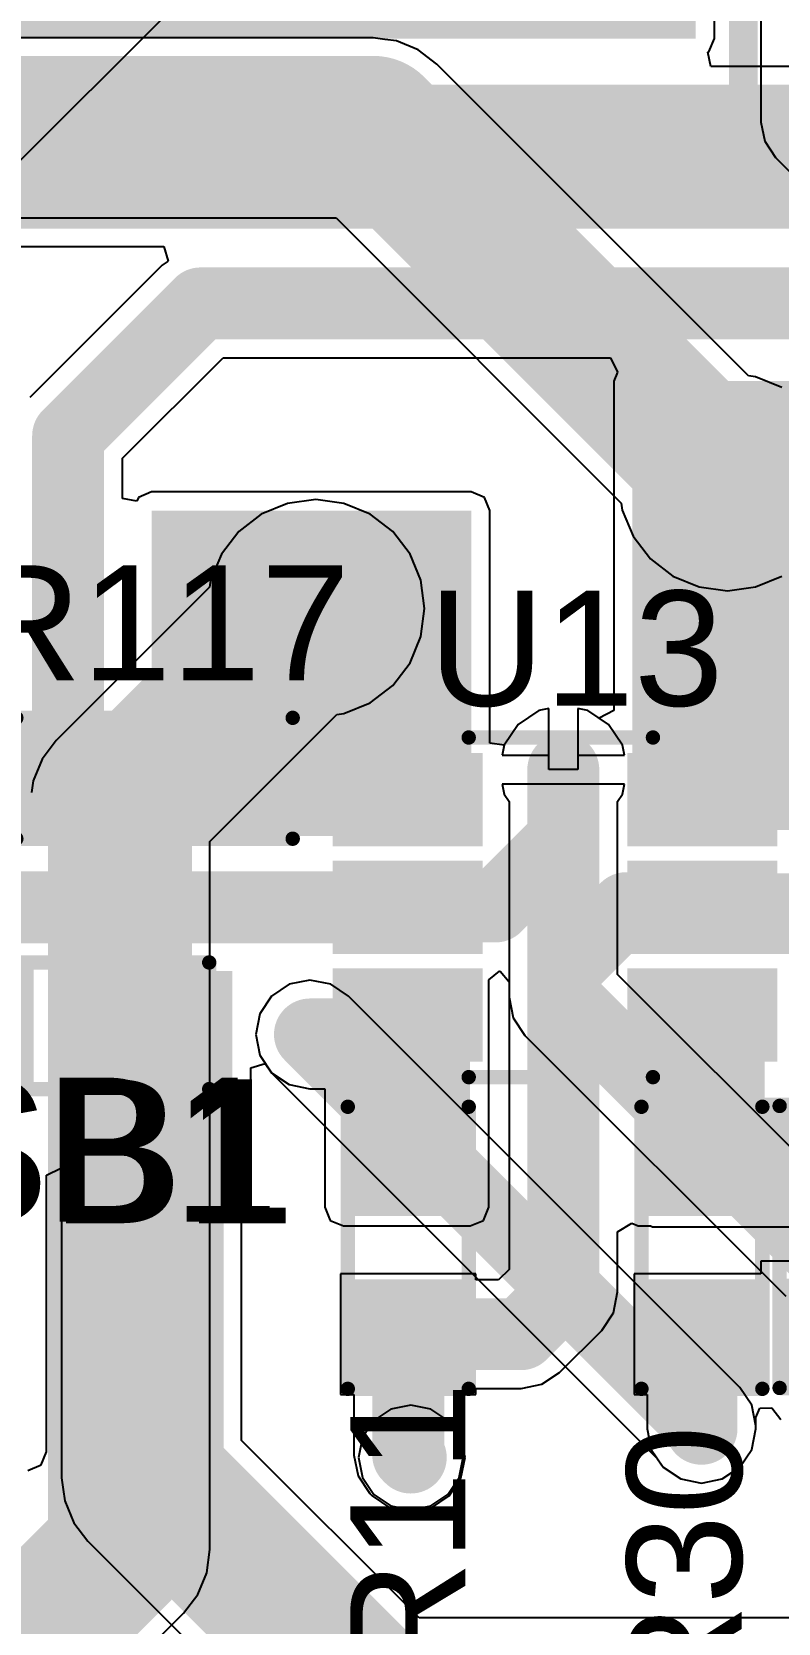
# Model space of a CAD drawing. Header units: millimetres. Extents: x 0 to 214, y 0 to 214.
# Drawn here: x 0.559 to 0.819, y 0.166 to 0.719 of the extents above; entities that cross this region are included whole.
import ezdxf

# ---------------------------------------------------------------- set-up
doc = ezdxf.new("R2010")
doc.units = ezdxf.units.MM
doc.header["$MEASUREMENT"] = 0
for name, color, linetype in [('BottomLayer', 5, 'Continuous'), ('BottomSolder', 6, 'Continuous'), ('TopLayer', 1, 'Continuous'), ('TopOverlay', 2, 'Continuous'), ('TopPaste', 8, 'Continuous'), ('TopSolder', 216, 'Continuous'), ('ViaHoleLayer', 16, 'Continuous')]:
    doc.layers.add(name, color=color, linetype=linetype)
doc.styles.add('Arial', font='', dxfattribs={"height": 0.2})
doc.styles.get('Arial').set_extended_font_data('Arial')

# ---------------------------------------------------------------- blocks, each defined once
blk = doc.blocks.new('R___0603_64')
at = {"layer": 'TopLayer'}
for points in [[(-0.015, 0.0175), (-0.015, -0.0175), (-0.045, -0.0175), (-0.045, 0.0175)], [(0.045, 0.0175), (0.045, -0.0175), (0.015, -0.0175), (0.015, 0.0175)]]:
    blk.add_hatch(color=1, dxfattribs=at).paths.add_polyline_path(points)
at = {"layer": 'TopPaste'}
for points in [[(-0.015, 0.0175), (-0.015, -0.0175), (-0.045, -0.0175), (-0.045, 0.0175)], [(0.045, 0.0175), (0.045, -0.0175), (0.015, -0.0175), (0.015, 0.0175)]]:
    blk.add_hatch(color=8, dxfattribs=at).paths.add_polyline_path(points)
at = {"layer": 'TopSolder'}
for points in [[(-0.011, 0.0215), (-0.011, -0.0215), (-0.049, -0.0215), (-0.049, 0.0215)], [(0.049, 0.0215), (0.049, -0.0215), (0.011, -0.0215), (0.011, 0.0215)]]:
    blk.add_hatch(color=216, dxfattribs=at).paths.add_polyline_path(points)
at = {"layer": 'TopOverlay', "const_width": 0.005}
for points in [[(-0.048, -0.021), (-0.048, 0.021)], [(-0.048, 0.021), (0.048, 0.021)], [(0.048, -0.021), (0.048, 0.021)], [(-0.048, -0.021), (0.048, -0.021)]]:
    blk.add_lwpolyline(points, dxfattribs=at)
at = {"layer": 'TopOverlay', "const_width": 0.0025}
for points in [[(-0.04925, 0.021, 1), (-0.04675, 0.021, 1)], [(-0.04925, 0.021, 1), (-0.04675, 0.021, 1)], [(0.04675, 0.021, 1), (0.04925, 0.021, 1)], [(0.04675, 0.021, 1), (0.04925, 0.021, 1)], [(-0.04925, -0.021, 1), (-0.04675, -0.021, 1)], [(-0.04925, -0.021, 1), (-0.04675, -0.021, 1)], [(0.04675, -0.021, 1), (0.04925, -0.021, 1)], [(0.04675, -0.021, 1), (0.04925, -0.021, 1)]]:
    blk.add_lwpolyline(points, format="xyb", close=True, dxfattribs=at)
blk = doc.blocks.new('SOT_23_6_115')
at = {"layer": 'TopLayer'}
for points in [[(-0.07323, 0.04961), (-0.02913, 0.04961), (-0.02913, 0.0252), (-0.07323, 0.0252)], [(0.02913, 0.04961), (0.07323, 0.04961), (0.07323, 0.0252), (0.02913, 0.0252)], [(-0.07323, 0.0122), (-0.02913, 0.0122), (-0.02913, -0.0122), (-0.07323, -0.0122)], [(0.02913, 0.0122), (0.07323, 0.0122), (0.07323, -0.0122), (0.02913, -0.0122)], [(-0.07323, -0.0252), (-0.02913, -0.0252), (-0.02913, -0.04961), (-0.07323, -0.04961)], [(0.02913, -0.0252), (0.07323, -0.0252), (0.07323, -0.04961), (0.02913, -0.04961)]]:
    blk.add_hatch(color=1, dxfattribs=at).paths.add_polyline_path(points)
at = {"layer": 'TopPaste'}
for points in [[(-0.07323, 0.04961), (-0.02913, 0.04961), (-0.02913, 0.0252), (-0.07323, 0.0252)], [(0.02913, 0.04961), (0.07323, 0.04961), (0.07323, 0.0252), (0.02913, 0.0252)], [(-0.07323, 0.0122), (-0.02913, 0.0122), (-0.02913, -0.0122), (-0.07323, -0.0122)], [(0.02913, 0.0122), (0.07323, 0.0122), (0.07323, -0.0122), (0.02913, -0.0122)], [(-0.07323, -0.0252), (-0.02913, -0.0252), (-0.02913, -0.04961), (-0.07323, -0.04961)], [(0.02913, -0.0252), (0.07323, -0.0252), (0.07323, -0.04961), (0.02913, -0.04961)]]:
    blk.add_hatch(color=8, dxfattribs=at).paths.add_polyline_path(points)
at = {"layer": 'TopSolder'}
for points in [[(-0.07723, 0.05361), (-0.02513, 0.05361), (-0.02513, 0.0212), (-0.07723, 0.0212)], [(0.02513, 0.05361), (0.07723, 0.05361), (0.07723, 0.0212), (0.02513, 0.0212)], [(-0.07723, 0.0162), (-0.02513, 0.0162), (-0.02513, -0.0162), (-0.07723, -0.0162)], [(0.02513, 0.0162), (0.07723, 0.0162), (0.07723, -0.0162), (0.02513, -0.0162)], [(-0.07723, -0.0212), (-0.02513, -0.0212), (-0.02513, -0.05361), (-0.07723, -0.05361)], [(0.02513, -0.0212), (0.07723, -0.0212), (0.07723, -0.05361), (0.02513, -0.05361)]]:
    blk.add_hatch(color=216, dxfattribs=at).paths.add_polyline_path(points)
at = {"layer": 'TopOverlay'}
for points, const_width in [([(-0.054, 0.063, 1), (-0.062, 0.063, 1)], 0.01), ([(-0.0645, 0.063, 1), (-0.0595, 0.063, 1)], 0.005), ([(-0.0565, 0.063, 1), (-0.0515, 0.063, 1)], 0.005), ([(-0.03125, 0.059, 1), (-0.02875, 0.059, 1)], 0.0025), ([(0.03275, 0.059, 1), (0.03525, 0.059, 1)], 0.0025), ([(-0.03125, -0.059, 1), (-0.02875, -0.059, 1)], 0.0025), ([(0.03275, -0.059, 1), (0.03525, -0.059, 1)], 0.0025)]:
    blk.add_lwpolyline(points, format="xyb", close=True, dxfattribs=dict(at, const_width=const_width))
at = {"layer": 'TopOverlay', "const_width": 0.005}
for points in [[(-0.03, 0.059), (0.034, 0.059)], [(-0.03, -0.059), (0.034, -0.059)]]:
    blk.add_lwpolyline(points, dxfattribs=at)
blk = doc.blocks.new('RES_0603_151')
at = {"layer": 'TopLayer'}
for points in [[(-0.015, 0.0175), (-0.015, -0.0175), (-0.045, -0.0175), (-0.045, 0.0175)], [(0.045, 0.0175), (0.045, -0.0175), (0.015, -0.0175), (0.015, 0.0175)]]:
    blk.add_hatch(color=1, dxfattribs=at).paths.add_polyline_path(points)
at = {"layer": 'TopPaste'}
for points in [[(-0.015, 0.0175), (-0.015, -0.0175), (-0.045, -0.0175), (-0.045, 0.0175)], [(0.045, 0.0175), (0.045, -0.0175), (0.015, -0.0175), (0.015, 0.0175)]]:
    blk.add_hatch(color=8, dxfattribs=at).paths.add_polyline_path(points)
at = {"layer": 'TopSolder'}
for points in [[(-0.011, 0.0215), (-0.011, -0.0215), (-0.049, -0.0215), (-0.049, 0.0215)], [(0.049, 0.0215), (0.049, -0.0215), (0.011, -0.0215), (0.011, 0.0215)]]:
    blk.add_hatch(color=216, dxfattribs=at).paths.add_polyline_path(points)
at = {"layer": 'TopOverlay', "const_width": 0.005}
for points in [[(-0.049, -0.021), (-0.049, 0.021)], [(0.049, 0.021), (-0.049, 0.021)], [(0.049, -0.021), (0.049, 0.021)], [(0.049, -0.021), (-0.049, -0.021)]]:
    blk.add_lwpolyline(points, dxfattribs=at)
at = {"layer": 'TopOverlay', "const_width": 0.0025}
for points in [[(-0.05025, 0.021, 1), (-0.04775, 0.021, 1)], [(-0.05025, 0.021, 1), (-0.04775, 0.021, 1)], [(0.04775, 0.021, 1), (0.05025, 0.021, 1)], [(0.04775, 0.021, 1), (0.05025, 0.021, 1)], [(-0.05025, -0.021, 1), (-0.04775, -0.021, 1)], [(-0.05025, -0.021, 1), (-0.04775, -0.021, 1)], [(0.04775, -0.021, 1), (0.05025, -0.021, 1)], [(0.04775, -0.021, 1), (0.05025, -0.021, 1)]]:
    blk.add_lwpolyline(points, format="xyb", close=True, dxfattribs=at)
blk = doc.blocks.new('RES_0603_152')
at = {"layer": 'TopLayer'}
for points in [[(-0.015, 0.0175), (-0.015, -0.0175), (-0.045, -0.0175), (-0.045, 0.0175)], [(0.045, 0.0175), (0.045, -0.0175), (0.015, -0.0175), (0.015, 0.0175)]]:
    blk.add_hatch(color=1, dxfattribs=at).paths.add_polyline_path(points)
at = {"layer": 'TopPaste'}
for points in [[(-0.015, 0.0175), (-0.015, -0.0175), (-0.045, -0.0175), (-0.045, 0.0175)], [(0.045, 0.0175), (0.045, -0.0175), (0.015, -0.0175), (0.015, 0.0175)]]:
    blk.add_hatch(color=8, dxfattribs=at).paths.add_polyline_path(points)
at = {"layer": 'TopSolder'}
for points in [[(-0.011, 0.0215), (-0.011, -0.0215), (-0.049, -0.0215), (-0.049, 0.0215)], [(0.049, 0.0215), (0.049, -0.0215), (0.011, -0.0215), (0.011, 0.0215)]]:
    blk.add_hatch(color=216, dxfattribs=at).paths.add_polyline_path(points)
at = {"layer": 'TopOverlay', "const_width": 0.005}
for points in [[(-0.049, -0.021), (-0.049, 0.021)], [(0.049, 0.021), (-0.049, 0.021)], [(0.049, -0.021), (0.049, 0.021)], [(0.049, -0.021), (-0.049, -0.021)]]:
    blk.add_lwpolyline(points, dxfattribs=at)
at = {"layer": 'TopOverlay', "const_width": 0.0025}
for points in [[(-0.05025, 0.021, 1), (-0.04775, 0.021, 1)], [(-0.05025, 0.021, 1), (-0.04775, 0.021, 1)], [(0.04775, 0.021, 1), (0.05025, 0.021, 1)], [(0.04775, 0.021, 1), (0.05025, 0.021, 1)], [(-0.05025, -0.021, 1), (-0.04775, -0.021, 1)], [(-0.05025, -0.021, 1), (-0.04775, -0.021, 1)], [(0.04775, -0.021, 1), (0.05025, -0.021, 1)], [(0.04775, -0.021, 1), (0.05025, -0.021, 1)]]:
    blk.add_lwpolyline(points, format="xyb", close=True, dxfattribs=at)
blk = doc.blocks.new('RES_0603_153')
at = {"layer": 'TopLayer'}
for points in [[(-0.015, 0.0175), (-0.015, -0.0175), (-0.045, -0.0175), (-0.045, 0.0175)], [(0.045, 0.0175), (0.045, -0.0175), (0.015, -0.0175), (0.015, 0.0175)]]:
    blk.add_hatch(color=1, dxfattribs=at).paths.add_polyline_path(points)
at = {"layer": 'TopPaste'}
for points in [[(-0.015, 0.0175), (-0.015, -0.0175), (-0.045, -0.0175), (-0.045, 0.0175)], [(0.045, 0.0175), (0.045, -0.0175), (0.015, -0.0175), (0.015, 0.0175)]]:
    blk.add_hatch(color=8, dxfattribs=at).paths.add_polyline_path(points)
at = {"layer": 'TopSolder'}
for points in [[(-0.011, 0.0215), (-0.011, -0.0215), (-0.049, -0.0215), (-0.049, 0.0215)], [(0.049, 0.0215), (0.049, -0.0215), (0.011, -0.0215), (0.011, 0.0215)]]:
    blk.add_hatch(color=216, dxfattribs=at).paths.add_polyline_path(points)
at = {"layer": 'TopOverlay', "const_width": 0.005}
for points in [[(-0.049, -0.021), (-0.049, 0.021)], [(0.049, 0.021), (-0.049, 0.021)], [(0.049, -0.021), (0.049, 0.021)], [(0.049, -0.021), (-0.049, -0.021)]]:
    blk.add_lwpolyline(points, dxfattribs=at)
at = {"layer": 'TopOverlay', "const_width": 0.0025}
for points in [[(-0.05025, 0.021, 1), (-0.04775, 0.021, 1)], [(-0.05025, 0.021, 1), (-0.04775, 0.021, 1)], [(0.04775, 0.021, 1), (0.05025, 0.021, 1)], [(0.04775, 0.021, 1), (0.05025, 0.021, 1)], [(-0.05025, -0.021, 1), (-0.04775, -0.021, 1)], [(-0.05025, -0.021, 1), (-0.04775, -0.021, 1)], [(0.04775, -0.021, 1), (0.05025, -0.021, 1)], [(0.04775, -0.021, 1), (0.05025, -0.021, 1)]]:
    blk.add_lwpolyline(points, format="xyb", close=True, dxfattribs=at)
blk = doc.blocks.new('S______B______276')
at = {"layer": 'TopLayer'}
for points in [[(-0.045, -0.0175), (-0.045, 0.0175), (-0.015, 0.0175), (-0.015, -0.0175)], [(0.015, -0.0175), (0.015, 0.0175), (0.045, 0.0175), (0.045, -0.0175)]]:
    blk.add_hatch(color=1, dxfattribs=at).paths.add_polyline_path(points)
at = {"layer": 'TopPaste'}
for points in [[(-0.045, -0.0175), (-0.045, 0.0175), (-0.015, 0.0175), (-0.015, -0.0175)], [(0.015, -0.0175), (0.015, 0.0175), (0.045, 0.0175), (0.045, -0.0175)]]:
    blk.add_hatch(color=8, dxfattribs=at).paths.add_polyline_path(points)
at = {"layer": 'TopSolder'}
for points in [[(-0.049, -0.0215), (-0.049, 0.0215), (-0.011, 0.0215), (-0.011, -0.0215)], [(0.011, -0.0215), (0.011, 0.0215), (0.049, 0.0215), (0.049, -0.0215)]]:
    blk.add_hatch(color=216, dxfattribs=at).paths.add_polyline_path(points)
at = {"layer": 'TopOverlay', "const_width": 0.005}
for points in [[(-0.05, 0.022), (-0.05, -0.022)], [(0.05, 0.022), (-0.05, 0.022)], [(0.05, 0.022), (0.05, -0.022)], [(0.05, -0.022), (-0.05, -0.022)]]:
    blk.add_lwpolyline(points, dxfattribs=at)
at = {"layer": 'TopOverlay', "const_width": 0.0025}
for points in [[(-0.05125, 0.022, 1), (-0.04875, 0.022, 1)], [(-0.05125, 0.022, 1), (-0.04875, 0.022, 1)], [(0.04875, 0.022, 1), (0.05125, 0.022, 1)], [(0.04875, 0.022, 1), (0.05125, 0.022, 1)], [(-0.05125, -0.022, 1), (-0.04875, -0.022, 1)], [(-0.05125, -0.022, 1), (-0.04875, -0.022, 1)], [(0.04875, -0.022, 1), (0.05125, -0.022, 1)], [(0.04875, -0.022, 1), (0.05125, -0.022, 1)]]:
    blk.add_lwpolyline(points, format="xyb", close=True, dxfattribs=at)
at = {"layer": 'TopOverlay'}
blk.add_text('SB1', height=0.05, rotation=-180, dxfattribs=at).set_placement((0.05207, 0.06801))
blk = doc.blocks.new('D2P___321')
at = {"layer": 'TopOverlay', "const_width": 0.01}
for points in [[(0.201, -0.064), (0.201, 0.02)], [(0.201, -0.064), (-0.205, -0.064)]]:
    blk.add_lwpolyline(points, dxfattribs=at)
at = {"layer": 'TopOverlay', "const_width": 0.005}
blk.add_lwpolyline([(0.1985, -0.064, 1), (0.2035, -0.064, 1)], format="xyb", close=True, dxfattribs=at)
blk.add_lwpolyline([(0.1985, -0.064, 1), (0.2035, -0.064, 1)], format="xyb", close=True, dxfattribs=at)

msp = doc.modelspace()

# ---------------------------------------------------------------- hatches: boundary and pattern name
at = {"layer": 'BottomLayer'}
h = msp.add_hatch(color=5, dxfattribs=at)
edge = h.paths.add_edge_path()
edge.add_arc((0.801, 0.563), 0.0315, 0, 360)
h = msp.add_hatch(color=5, dxfattribs=at)
edge = h.paths.add_edge_path()
edge.add_arc((0.658, 0.519), 0.0315, 0, 360)
h = msp.add_hatch(color=5, dxfattribs=at)
edge = h.paths.add_edge_path()
edge.add_arc((0.744, 0.463), 0.01181, 0, 360)
h = msp.add_hatch(color=5, dxfattribs=at)
edge = h.paths.add_edge_path()
edge.add_arc((0.656, 0.371), 0.01181, 0, 360)
h = msp.add_hatch(color=5, dxfattribs=at)
edge = h.paths.add_edge_path()
edge.add_arc((0.792, 0.234), 0.01181, 0, 360)
h = msp.add_hatch(color=5, dxfattribs=at)
edge = h.paths.add_edge_path()
edge.add_arc((0.691, 0.224), 0.01181, 0, 360)
at = {"layer": 'BottomSolder'}
h = msp.add_hatch(color=6, dxfattribs=at)
edge = h.paths.add_edge_path()
edge.add_arc((0.801, 0.563), 0.01575, 0, 360)
h = msp.add_hatch(color=6, dxfattribs=at)
edge = h.paths.add_edge_path()
edge.add_arc((0.658, 0.519), 0.01575, 0, 360)
h = msp.add_hatch(color=6, dxfattribs=at)
edge = h.paths.add_edge_path()
edge.add_arc((0.744, 0.463), 0.00591, 0, 360)
h = msp.add_hatch(color=6, dxfattribs=at)
edge = h.paths.add_edge_path()
edge.add_arc((0.656, 0.371), 0.00591, 0, 360)
h = msp.add_hatch(color=6, dxfattribs=at)
edge = h.paths.add_edge_path()
edge.add_arc((0.792, 0.234), 0.00591, 0, 360)
h = msp.add_hatch(color=6, dxfattribs=at)
edge = h.paths.add_edge_path()
edge.add_arc((0.691, 0.224), 0.00591, 0, 360)
at = {"layer": 'TopLayer'}
for points in [[(0.284, 0.717), (0.79, 0.717), (0.79, 0.869), (0.284, 0.869)], [(0.768, 0.442), (0.862, 0.442), (0.862, 0.598), (0.768, 0.598)], [(0.601, 0.44), (0.712, 0.44), (0.712, 0.553), (0.601, 0.553)], [(0.769, 0.399), (0.856, 0.399), (0.856, 0.427), (0.769, 0.427)], [(0.574, 0.334), (0.629, 0.334), (0.629, 0.393), (0.574, 0.393)], [(0.66764, 0.39), (0.66764, 0.311), (0.71164, 0.311), (0.71164, 0.39)], [(0.77, 0.39), (0.77, 0.311), (0.814, 0.311), (0.814, 0.39)], [(0.775, 0.3107), (0.858, 0.3107), (0.858, 0.349), (0.775, 0.349)]]:
    msp.add_hatch(color=1, dxfattribs=at).paths.add_polyline_path(points)
h = msp.add_hatch(color=1, dxfattribs=at)
edge = h.paths.add_edge_path()
edge.add_arc((0.801, 0.563), 0.0315, 0, 360)
h = msp.add_hatch(color=1, dxfattribs=at)
edge = h.paths.add_edge_path()
edge.add_arc((0.658, 0.519), 0.0315, 0, 360)
h = msp.add_hatch(color=1, dxfattribs=at)
edge = h.paths.add_edge_path()
edge.add_arc((0.744, 0.463), 0.01181, 0, 360)
h = msp.add_hatch(color=1, dxfattribs=at)
edge = h.paths.add_edge_path()
edge.add_arc((0.656, 0.371), 0.01181, 0, 360)
h = msp.add_hatch(color=1, dxfattribs=at)
edge = h.paths.add_edge_path()
edge.add_arc((0.792, 0.234), 0.01181, 0, 360)
h = msp.add_hatch(color=1, dxfattribs=at)
edge = h.paths.add_edge_path()
edge.add_arc((0.691, 0.224), 0.01181, 0, 360)
at = {"layer": 'TopSolder'}
h = msp.add_hatch(color=216, dxfattribs=at)
edge = h.paths.add_edge_path()
edge.add_arc((0.801, 0.563), 0.01575, 0, 360)
h = msp.add_hatch(color=216, dxfattribs=at)
edge = h.paths.add_edge_path()
edge.add_arc((0.658, 0.519), 0.01575, 0, 360)
h = msp.add_hatch(color=216, dxfattribs=at)
edge = h.paths.add_edge_path()
edge.add_arc((0.744, 0.463), 0.00591, 0, 360)
h = msp.add_hatch(color=216, dxfattribs=at)
edge = h.paths.add_edge_path()
edge.add_arc((0.656, 0.371), 0.00591, 0, 360)
h = msp.add_hatch(color=216, dxfattribs=at)
edge = h.paths.add_edge_path()
edge.add_arc((0.792, 0.234), 0.00591, 0, 360)
h = msp.add_hatch(color=216, dxfattribs=at)
edge = h.paths.add_edge_path()
edge.add_arc((0.691, 0.224), 0.00591, 0, 360)
at = {"layer": 'ViaHoleLayer'}
h = msp.add_hatch(color=16, dxfattribs=at)
edge = h.paths.add_edge_path()
edge.add_arc((0.801, 0.563), 0.01575, 0, 360)
h = msp.add_hatch(color=16, dxfattribs=at)
edge = h.paths.add_edge_path()
edge.add_arc((0.658, 0.519), 0.01575, 0, 360)
h = msp.add_hatch(color=16, dxfattribs=at)
edge = h.paths.add_edge_path()
edge.add_arc((0.744, 0.463), 0.00591, 0, 360)
h = msp.add_hatch(color=16, dxfattribs=at)
edge = h.paths.add_edge_path()
edge.add_arc((0.656, 0.371), 0.00591, 0, 360)
h = msp.add_hatch(color=16, dxfattribs=at)
edge = h.paths.add_edge_path()
edge.add_arc((0.792, 0.234), 0.00591, 0, 360)
h = msp.add_hatch(color=16, dxfattribs=at)
edge = h.paths.add_edge_path()
edge.add_arc((0.691, 0.224), 0.00591, 0, 360)

# ---------------------------------------------------------------- linework, layer by layer
at = {"layer": 'BottomLayer'}
for p, q in [((0.81267, 0.77283), (0.81267, 0.688)), ((0.678, 0.71727), (0.19285, 0.71727)), ((0.68205, 0.71673), (0.678, 0.71727)), ((0.678, 0.71727), (0.678, 0.71727)), ((0.68609, 0.7162), (0.68205, 0.71673)), ((0.69363, 0.71308), (0.68609, 0.7162)), ((0.70011, 0.70811), (0.69363, 0.71308)), ((0.80837, 0.59985), (0.70011, 0.70811)), ((0.81267, 0.688), (0.81399, 0.68137)), ((0.81399, 0.68137), (0.81774, 0.67574)), ((0.81774, 0.67574), (0.86474, 0.62874)), ((0.19285, 0.65473), (0.66505, 0.65473)), ((0.66505, 0.65473), (0.76415, 0.55563)), ((0.81079, 0.59953), (0.80837, 0.59985)), ((0.81991, 0.59575), (0.81079, 0.59953)), ((0.64821, 0.55553), (0.63909, 0.55175)), ((0.658, 0.55682), (0.64821, 0.55553)), ((0.66779, 0.55553), (0.658, 0.55682)), ((0.67691, 0.55175), (0.66779, 0.55553)), ((0.76415, 0.55563), (0.76447, 0.55321)), ((0.76447, 0.55321), (0.76825, 0.54409)), ((0.63909, 0.55175), (0.63126, 0.54574)), ((0.68474, 0.54574), (0.67691, 0.55175)), ((0.63126, 0.54574), (0.62525, 0.53791)), ((0.69075, 0.53791), (0.68474, 0.54574)), ((0.76825, 0.54409), (0.77426, 0.53626)), ((0.62525, 0.53791), (0.62147, 0.52879)), ((0.69453, 0.52879), (0.69075, 0.53791)), ((0.77426, 0.53626), (0.78209, 0.53025)), ((0.62115, 0.52637), (0.56789, 0.47311)), ((0.62147, 0.52879), (0.62115, 0.52637)), ((0.69582, 0.519), (0.69453, 0.52879)), ((0.78209, 0.53025), (0.79121, 0.52647)), ((0.79121, 0.52647), (0.801, 0.52518)), ((0.801, 0.52518), (0.81079, 0.52647)), ((0.81079, 0.52647), (0.81991, 0.53025)), ((0.69453, 0.50921), (0.69582, 0.519)), ((0.69075, 0.50009), (0.69453, 0.50921)), ((0.68474, 0.49226), (0.69075, 0.50009)), ((0.67691, 0.48625), (0.68474, 0.49226)), ((0.62127, 0.43805), (0.66537, 0.48215)), ((0.66537, 0.48215), (0.66779, 0.48247)), ((0.66779, 0.48247), (0.67691, 0.48625)), ((0.73549, 0.48355), (0.72828, 0.47872)), ((0.739, 0.48424), (0.73549, 0.48355)), ((0.739, 0.468), (0.739, 0.48424)), ((0.75251, 0.48355), (0.749, 0.48424)), ((0.749, 0.48424), (0.749, 0.468)), ((0.75972, 0.47872), (0.75251, 0.48355)), ((0.72828, 0.47872), (0.72345, 0.47151)), ((0.76455, 0.47151), (0.75972, 0.47872)), ((0.56789, 0.47311), (0.56292, 0.46663)), ((0.72345, 0.47151), (0.72276, 0.468)), ((0.76524, 0.468), (0.76455, 0.47151)), ((0.56292, 0.46663), (0.5598, 0.45909)), ((0.72276, 0.468), (0.739, 0.468)), ((0.749, 0.468), (0.76524, 0.468)), ((0.5598, 0.45909), (0.55927, 0.45505)), ((0.76524, 0.458), (0.72276, 0.458)), ((0.72276, 0.458), (0.72345, 0.45449)), ((0.72345, 0.45449), (0.72514, 0.45197)), ((0.76286, 0.45197), (0.76455, 0.45449)), ((0.76455, 0.45449), (0.76524, 0.458)), ((0.72514, 0.45197), (0.72514, 0.384)), ((0.76286, 0.39181), (0.76286, 0.45197)), ((0.62127, 0.192), (0.62127, 0.43805)), ((0.64878, 0.38843), (0.64266, 0.38434)), ((0.656, 0.38986), (0.64878, 0.38843)), ((0.66322, 0.38843), (0.656, 0.38986)), ((0.66934, 0.38434), (0.66322, 0.38843)), ((0.85348, 0.3012), (0.76286, 0.39181)), ((0.64266, 0.38434), (0.63857, 0.37822)), ((0.80534, 0.24834), (0.66934, 0.38434)), ((0.72514, 0.384), (0.72657, 0.37678)), ((0.63857, 0.37822), (0.63714, 0.371)), ((0.72657, 0.37678), (0.73066, 0.37066)), ((0.63714, 0.371), (0.63857, 0.36378)), ((0.73066, 0.37066), (0.82128, 0.28005)), ((0.63857, 0.36378), (0.64266, 0.35766)), ((0.64266, 0.35766), (0.77665, 0.22368)), ((0.80943, 0.24222), (0.80534, 0.24834)), ((0.68405, 0.24078), (0.67816, 0.23684)), ((0.691, 0.24216), (0.68405, 0.24078)), ((0.69795, 0.24078), (0.691, 0.24216)), ((0.70384, 0.23684), (0.69795, 0.24078)), ((0.81086, 0.235), (0.80943, 0.24222)), ((0.67816, 0.23684), (0.67422, 0.23095)), ((0.70778, 0.23095), (0.70384, 0.23684)), ((0.80943, 0.22678), (0.81086, 0.234)), ((0.81086, 0.234), (0.81086, 0.235)), ((0.67422, 0.23095), (0.67284, 0.224)), ((0.70916, 0.224), (0.70778, 0.23095)), ((0.80534, 0.22066), (0.80943, 0.22678)), ((0.67284, 0.224), (0.67422, 0.21705)), ((0.70778, 0.21705), (0.70916, 0.224)), ((0.77665, 0.22368), (0.77866, 0.22066)), ((0.67422, 0.21705), (0.67816, 0.21116)), ((0.70384, 0.21116), (0.70778, 0.21705)), ((0.77866, 0.22066), (0.78478, 0.21657)), ((0.78478, 0.21657), (0.792, 0.21514)), ((0.792, 0.21514), (0.79922, 0.21657)), ((0.79922, 0.21657), (0.80534, 0.22066)), ((0.67816, 0.21116), (0.68405, 0.20722)), ((0.69795, 0.20722), (0.70384, 0.21116)), ((0.68405, 0.20722), (0.691, 0.20584)), ((0.691, 0.20584), (0.69795, 0.20722)), ((0.6202, 0.18391), (0.62127, 0.192)), ((0.62127, 0.192), (0.62127, 0.192)), ((0.61708, 0.17637), (0.6202, 0.18391)), ((0.61211, 0.16989), (0.61708, 0.17637)), ((0.59479, 0.15257), (0.61211, 0.16989)), ((0.61211, 0.16989), (0.61211, 0.16989))]:
    msp.add_line(p, q, dxfattribs=at)
for points, const_width in [([(0.172, 0.686), (0.678, 0.686)], 0.05), ([(0.678, 0.686), (0.801, 0.563)], 0.05), ([(0.59, 0.451), (0.658, 0.519)], 0.05), ([(0.59, 0.192), (0.59, 0.451)], 0.05), ([(0.744, 0.384), (0.744, 0.463)], 0.025), ([(0.744, 0.384), (0.84014, 0.28786)], 0.025), ([(0.656, 0.371), (0.792, 0.235)], 0.025), ([(0.792, 0.234), (0.792, 0.235)], 0.025), ([(0.525, 0.127), (0.59, 0.192)], 0.05)]:
    msp.add_lwpolyline(points, dxfattribs=dict(at, const_width=const_width))
for points, const_width in [([(0.6655, 0.686, 1), (0.6905, 0.686, 1)], 0.025), ([(0.6655, 0.686, 1), (0.6905, 0.686, 1)], 0.025), ([(0.7885, 0.563, 1), (0.8135, 0.563, 1)], 0.025), ([(0.6455, 0.519, 1), (0.6705, 0.519, 1)], 0.025), ([(0.5775, 0.451, 1), (0.6025, 0.451, 1)], 0.025), ([(0.5775, 0.451, 1), (0.6025, 0.451, 1)], 0.025), ([(0.73775, 0.463, 1), (0.75025, 0.463, 1)], 0.0125), ([(0.73775, 0.384, 1), (0.75025, 0.384, 1)], 0.0125), ([(0.73775, 0.384, 1), (0.75025, 0.384, 1)], 0.0125), ([(0.64975, 0.371, 1), (0.66225, 0.371, 1)], 0.0125), ([(0.78575, 0.235, 1), (0.79825, 0.235, 1)], 0.0125), ([(0.78575, 0.235, 1), (0.79825, 0.235, 1)], 0.0125), ([(0.78575, 0.234, 1), (0.79825, 0.234, 1)], 0.0125), ([(0.5775, 0.192, 1), (0.6025, 0.192, 1)], 0.025), ([(0.5775, 0.192, 1), (0.6025, 0.192, 1)], 0.025)]:
    msp.add_lwpolyline(points, format="xyb", close=True, dxfattribs=dict(at, const_width=const_width))
at = {"layer": 'BottomSolder'}
msp.add_line((0.01449, 0.13433), (214.06023, 213.98652), dxfattribs=at)
at = {"layer": 'TopLayer'}
for p, q in [((0.79649, 0.717), (0.79649, 0.869)), ((0.79459, 0.71241), (0.79649, 0.717)), ((0.79425, 0.71227), (0.79459, 0.71241)), ((0.79525, 0.70727), (0.79425, 0.71227)), ((0.89555, 0.70727), (0.79525, 0.70727)), ((0.55317, 0.64473), (0.60523, 0.64473)), ((0.60523, 0.64473), (0.60675, 0.63973)), ((0.60466, 0.63834), (0.55866, 0.59234)), ((0.60675, 0.63973), (0.60466, 0.63834)), ((0.59086, 0.57119), (0.62581, 0.60614)), ((0.62581, 0.60614), (0.76042, 0.60614)), ((0.76042, 0.60614), (0.76281, 0.60114)), ((0.76281, 0.60114), (0.76151, 0.598)), ((0.76151, 0.598), (0.76151, 0.48355)), ((0.59086, 0.55727), (0.59086, 0.57119)), ((0.601, 0.55949), (0.59641, 0.55759)), ((0.712, 0.55949), (0.601, 0.55949)), ((0.71659, 0.55759), (0.712, 0.55949)), ((0.59586, 0.55628), (0.59086, 0.55727)), ((0.59641, 0.55759), (0.59586, 0.55628)), ((0.71849, 0.553), (0.71659, 0.55759)), ((0.71849, 0.4722), (0.71849, 0.553)), ((0.73549, 0.48355), (0.72828, 0.47872)), ((0.739, 0.48424), (0.73549, 0.48355)), ((0.739, 0.463), (0.739, 0.48424)), ((0.75251, 0.48355), (0.749, 0.48424)), ((0.749, 0.48424), (0.749, 0.463)), ((0.75651, 0.48088), (0.75251, 0.48355)), ((0.76151, 0.48355), (0.75651, 0.48088)), ((0.72828, 0.47872), (0.72345, 0.47151)), ((0.72345, 0.47151), (0.71849, 0.4722)), ((0.749, 0.463), (0.739, 0.463)), ((0.71813, 0.39), (0.72187, 0.39297)), ((0.72187, 0.39297), (0.72201, 0.39297)), ((0.72201, 0.39297), (0.72514, 0.38926)), ((0.71813, 0.311), (0.71813, 0.39)), ((0.72514, 0.38926), (0.72514, 0.28933)), ((0.63549, 0.35939), (0.64049, 0.36091)), ((0.63549, 0.334), (0.63549, 0.35939)), ((0.64049, 0.36091), (0.64266, 0.35766)), ((0.64266, 0.35766), (0.64878, 0.35357)), ((0.64878, 0.35357), (0.656, 0.35214)), ((0.656, 0.35214), (0.66114, 0.35214)), ((0.66114, 0.35214), (0.66114, 0.311)), ((0.63359, 0.32941), (0.63549, 0.334)), ((0.63227, 0.32886), (0.63359, 0.32941)), ((0.63227, 0.22995), (0.63227, 0.32886)), ((0.56449, 0.32209), (0.56949, 0.32453)), ((0.56449, 0.226), (0.56449, 0.32209)), ((0.56949, 0.32453), (0.56973, 0.32434)), ((0.56973, 0.32434), (0.56973, 0.217)), ((0.66114, 0.311), (0.66305, 0.30641)), ((0.71623, 0.30641), (0.71813, 0.311)), ((0.66305, 0.30641), (0.66764, 0.30451)), ((0.66764, 0.30451), (0.71164, 0.30451)), ((0.71164, 0.30451), (0.71623, 0.30641)), ((0.76286, 0.30242), (0.76786, 0.30539)), ((0.76786, 0.30539), (0.77, 0.30451)), ((0.77, 0.30451), (0.77427, 0.30451)), ((0.77427, 0.30451), (0.775, 0.3042)), ((0.775, 0.3042), (0.858, 0.3042)), ((0.76286, 0.28152), (0.76286, 0.30242)), ((0.71364, 0.28787), (0.66664, 0.28787)), ((0.66664, 0.28787), (0.66664, 0.24587)), ((0.71364, 0.28573), (0.71364, 0.28787)), ((0.72514, 0.28933), (0.72154, 0.28573)), ((0.81264, 0.28787), (0.76864, 0.28787)), ((0.76864, 0.28787), (0.76864, 0.24587)), ((0.83514, 0.29217), (0.81264, 0.29217)), ((0.81264, 0.29217), (0.81264, 0.28787)), ((0.72154, 0.28573), (0.71364, 0.28573)), ((0.76143, 0.2743), (0.76286, 0.28152)), ((0.75734, 0.26818), (0.76143, 0.2743)), ((0.74269, 0.25353), (0.75734, 0.26818)), ((0.72936, 0.24801), (0.73657, 0.24944)), ((0.73657, 0.24944), (0.74269, 0.25353)), ((0.66664, 0.24587), (0.67128, 0.24587)), ((0.67128, 0.24587), (0.67128, 0.22486)), ((0.709, 0.22832), (0.709, 0.24587)), ((0.709, 0.24587), (0.71364, 0.24587)), ((0.71364, 0.24587), (0.71364, 0.24801)), ((0.71364, 0.24801), (0.72936, 0.24801)), ((0.76864, 0.24587), (0.77314, 0.24587)), ((0.77314, 0.24587), (0.77314, 0.234)), ((0.81086, 0.23791), (0.81222, 0.24116)), ((0.81086, 0.234), (0.81086, 0.23791)), ((0.81222, 0.24116), (0.81645, 0.24128)), ((0.81645, 0.24128), (0.81954, 0.23727)), ((0.77314, 0.234), (0.77457, 0.22678)), ((0.80943, 0.22678), (0.81086, 0.234)), ((0.69395, 0.16827), (0.63227, 0.22995)), ((0.70986, 0.224), (0.709, 0.22832)), ((0.77457, 0.22678), (0.77866, 0.22066)), ((0.80534, 0.22066), (0.80943, 0.22678)), ((0.558, 0.21951), (0.56259, 0.22141)), ((0.56259, 0.22141), (0.56449, 0.226)), ((0.67128, 0.22486), (0.67271, 0.21764)), ((0.70843, 0.21678), (0.70986, 0.224)), ((0.56973, 0.217), (0.56973, 0.217)), ((0.56973, 0.217), (0.57027, 0.21295)), ((0.67271, 0.21764), (0.6768, 0.21152)), ((0.70434, 0.21066), (0.70843, 0.21678)), ((0.77866, 0.22066), (0.78478, 0.21657)), ((0.78478, 0.21657), (0.792, 0.21514)), ((0.792, 0.21514), (0.79922, 0.21657)), ((0.79922, 0.21657), (0.80534, 0.22066)), ((0.57027, 0.21295), (0.5708, 0.20891)), ((0.6768, 0.21152), (0.67766, 0.21066)), ((0.67766, 0.21066), (0.68378, 0.20657)), ((0.69822, 0.20657), (0.70434, 0.21066)), ((0.5708, 0.20891), (0.57392, 0.20137)), ((0.68378, 0.20657), (0.691, 0.20514)), ((0.691, 0.20514), (0.69822, 0.20657)), ((0.57392, 0.20137), (0.57889, 0.19489)), ((0.57889, 0.19489), (0.62121, 0.15257)), ((1.45205, 0.16827), (0.69395, 0.16827))]:
    msp.add_line(p, q, dxfattribs=at)
for points, const_width in [([(0.36694, 0.50272), (0.54022, 0.676)], 0.05), ([(0.54022, 0.676), (0.91439, 0.676)], 0.05), ([(0.572, 0.579), (0.618, 0.625)], 0.025), ([(0.618, 0.625), (0.86116, 0.625)], 0.025), ([(0.572, 0.453), (0.572, 0.579)], 0.025), ([(0.744, 0.439), (0.744, 0.463)], 0.025), ([(0.632, 0.453), (0.63221, 0.45279)], 0.025), ([(0.63221, 0.45279), (0.68975, 0.45279)], 0.025), ([(0.68975, 0.45279), (0.68996, 0.45257)], 0.025), ([(0.72047, 0.41547), (0.744, 0.439)], 0.025), ([(0.45449, 0.41517), (0.68996, 0.41517)], 0.025), ([(0.68996, 0.41517), (0.69026, 0.41547)], 0.025), ([(0.69026, 0.41547), (0.72047, 0.41547)], 0.025), ([(0.744, 0.393), (0.76588, 0.41488)], 0.025), ([(0.76588, 0.41488), (0.78277, 0.41488)], 0.025), ([(0.744, 0.28152), (0.744, 0.393)], 0.025), ([(0.68041, 0.37027), (0.68041, 0.37748)], 0.025), ([(0.68966, 0.37748), (0.68996, 0.37777)], 0.025), ([(0.601, 0.217), (0.601, 0.359)], 0.05), ([(0.656, 0.371), (0.68014, 0.371)], 0.025), ([(0.68014, 0.37), (0.68041, 0.37027)], 0.025), ([(0.72936, 0.26687), (0.744, 0.28152)], 0.025), ([(0.69014, 0.26687), (0.72936, 0.26687)], 0.025), ([(0.69014, 0.22486), (0.69014, 0.26687)], 0.025), ([(0.792, 0.26673), (0.79214, 0.26687)], 0.025), ([(0.792, 0.234), (0.792, 0.26673)], 0.025), ([(0.601, 0.217), (0.681, 0.137)], 0.05), ([(0.69014, 0.22486), (0.691, 0.224)], 0.025)]:
    msp.add_lwpolyline(points, dxfattribs=dict(at, const_width=const_width))
for points, const_width in [([(0.52772, 0.676, 1), (0.55272, 0.676, 1)], 0.025), ([(0.52772, 0.676, 1), (0.55272, 0.676, 1)], 0.025), ([(0.61175, 0.625, 1), (0.62425, 0.625, 1)], 0.0125), ([(0.61175, 0.625, 1), (0.62425, 0.625, 1)], 0.0125), ([(0.56575, 0.579, 1), (0.57825, 0.579, 1)], 0.0125), ([(0.56575, 0.579, 1), (0.57825, 0.579, 1)], 0.0125), ([(0.73775, 0.463, 1), (0.75025, 0.463, 1)], 0.0125), ([(0.56575, 0.453, 1), (0.57825, 0.453, 1)], 0.0125), ([(0.62575, 0.453, 1), (0.63825, 0.453, 1)], 0.0125), ([(0.62596, 0.45279, 1), (0.63846, 0.45279, 1)], 0.0125), ([(0.62596, 0.45279, 1), (0.63846, 0.45279, 1)], 0.0125), ([(0.6835, 0.45279, 1), (0.696, 0.45279, 1)], 0.0125), ([(0.6835, 0.45279, 1), (0.696, 0.45279, 1)], 0.0125), ([(0.68371, 0.45257, 1), (0.69621, 0.45257, 1)], 0.0125), ([(0.73775, 0.439, 1), (0.75025, 0.439, 1)], 0.0125), ([(0.73775, 0.439, 1), (0.75025, 0.439, 1)], 0.0125), ([(0.68371, 0.41517, 1), (0.69621, 0.41517, 1)], 0.0125), ([(0.68371, 0.41517, 1), (0.69621, 0.41517, 1)], 0.0125), ([(0.68401, 0.41547, 1), (0.69651, 0.41547, 1)], 0.0125), ([(0.68401, 0.41547, 1), (0.69651, 0.41547, 1)], 0.0125), ([(0.71422, 0.41547, 1), (0.72672, 0.41547, 1)], 0.0125), ([(0.71422, 0.41547, 1), (0.72672, 0.41547, 1)], 0.0125), ([(0.75963, 0.41488, 1), (0.77213, 0.41488, 1)], 0.0125), ([(0.75963, 0.41488, 1), (0.77213, 0.41488, 1)], 0.0125), ([(0.77652, 0.41488, 1), (0.78902, 0.41488, 1)], 0.0125), ([(0.73775, 0.393, 1), (0.75025, 0.393, 1)], 0.0125), ([(0.73775, 0.393, 1), (0.75025, 0.393, 1)], 0.0125), ([(0.67416, 0.37748, 1), (0.68666, 0.37748, 1)], 0.0125), ([(0.68341, 0.37748, 1), (0.69591, 0.37748, 1)], 0.0125), ([(0.68371, 0.37777, 1), (0.69621, 0.37777, 1)], 0.0125), ([(0.5885, 0.359, 1), (0.6135, 0.359, 1)], 0.025), ([(0.64975, 0.371, 1), (0.66225, 0.371, 1)], 0.0125), ([(0.67389, 0.371, 1), (0.68639, 0.371, 1)], 0.0125), ([(0.67389, 0.37, 1), (0.68639, 0.37, 1)], 0.0125), ([(0.67416, 0.37027, 1), (0.68666, 0.37027, 1)], 0.0125), ([(0.67416, 0.37027, 1), (0.68666, 0.37027, 1)], 0.0125), ([(0.73775, 0.28152, 1), (0.75025, 0.28152, 1)], 0.0125), ([(0.73775, 0.28152, 1), (0.75025, 0.28152, 1)], 0.0125), ([(0.68389, 0.26687, 1), (0.69639, 0.26687, 1)], 0.0125), ([(0.68389, 0.26687, 1), (0.69639, 0.26687, 1)], 0.0125), ([(0.72311, 0.26687, 1), (0.73561, 0.26687, 1)], 0.0125), ([(0.72311, 0.26687, 1), (0.73561, 0.26687, 1)], 0.0125), ([(0.78575, 0.26673, 1), (0.79825, 0.26673, 1)], 0.0125), ([(0.78575, 0.26673, 1), (0.79825, 0.26673, 1)], 0.0125), ([(0.78589, 0.26687, 1), (0.79839, 0.26687, 1)], 0.0125), ([(0.78575, 0.234, 1), (0.79825, 0.234, 1)], 0.0125), ([(0.5885, 0.217, 1), (0.6135, 0.217, 1)], 0.025), ([(0.5885, 0.217, 1), (0.6135, 0.217, 1)], 0.025), ([(0.68389, 0.22486, 1), (0.69639, 0.22486, 1)], 0.0125), ([(0.68389, 0.22486, 1), (0.69639, 0.22486, 1)], 0.0125), ([(0.68475, 0.224, 1), (0.69725, 0.224, 1)], 0.0125)]:
    msp.add_lwpolyline(points, format="xyb", close=True, dxfattribs=dict(at, const_width=const_width))
at = {"layer": 'TopSolder'}
msp.add_line((0.01449, 0.13433), (214.06023, 213.98652), dxfattribs=at)

# ---------------------------------------------------------------- block references
for name, p, rotation in [('D2P___321', (0.87051, 0.89216), 270), ('S______B______276', (0.571, 0.374), 180), ('RES_0603_153', (0.69014, 0.29687), 270), ('RES_0603_152', (0.79214, 0.29687), 270), ('RES_0603_151', (0.84014, 0.29717), 270)]:
    msp.add_blockref(name, p, dxfattribs=dict(rotation=rotation))
for name, p in [('SOT_23_6_115', (0.74114, 0.41517)), ('R___0603_64', (0.602, 0.46))]:
    msp.add_blockref(name, p)

# ---------------------------------------------------------------- texts
at = {"layer": 'TopOverlay', "style": 'Arial'}
for s, height, p in [('R117', 0.04, (0.53635, 0.49401)), ('U13', 0.04, (0.69716, 0.48518)), ('SB1', 0.05, (0.51893, 0.30541))]:
    msp.add_text(s, height=height, dxfattribs=at).set_placement(p)
for s, p in [('R11', (0.70999, 0.14768)), ('R30', (0.80599, 0.13268))]:
    msp.add_text(s, height=0.04, rotation=90, dxfattribs=at).set_placement(p)

doc.saveas('drawing.dxf')
